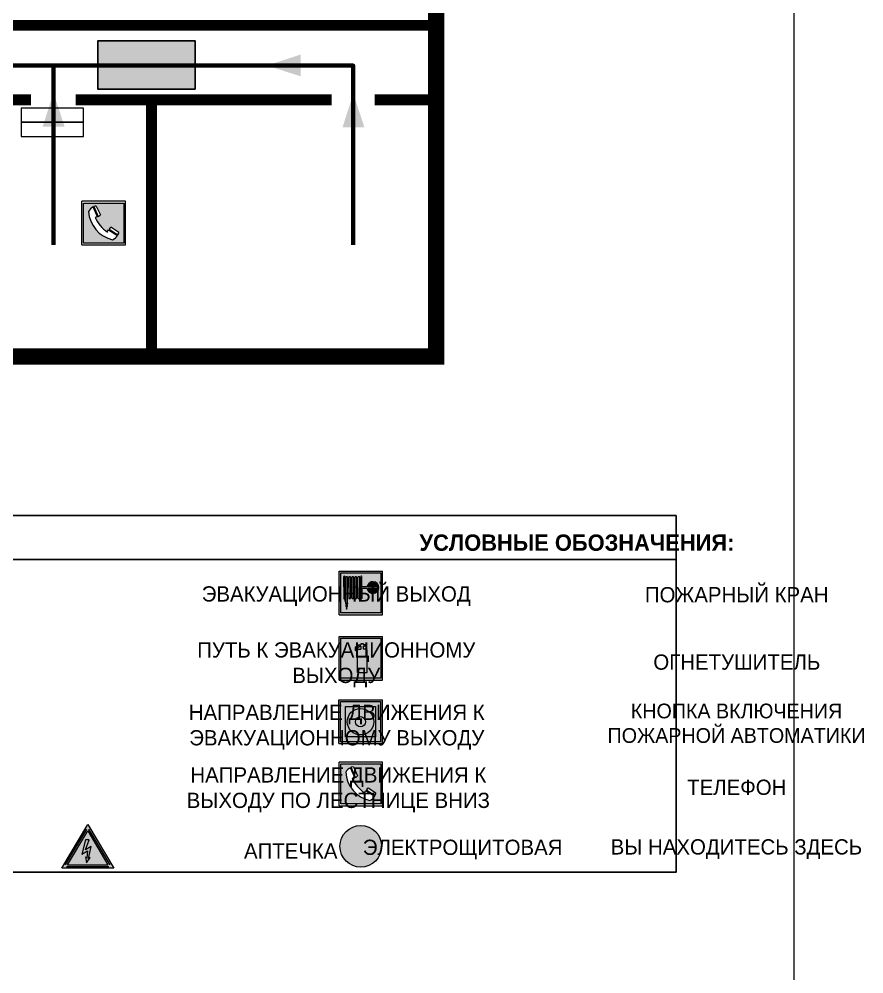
# Model space of a CAD drawing. Header units: millimetres. Extents: x 13810 to 67229, y 12374 to 21950.
# Drawn here: x 18359.5 to 18514.4, y 14157.5 to 14332.7 of the extents above; entities that cross this region are included whole.
import ezdxf

# ---------------------------------------------------------------- set-up
doc = ezdxf.new("R2010")
doc.units = ezdxf.units.MM
doc.layers.add('План_Штампы', color=7, linetype='Continuous')
doc.styles.add('обычный', font='arial.ttf')

# ---------------------------------------------------------------- blocks, each defined once
blk = doc.blocks.new('A$C3E6D3DDE')
at = {"lineweight": 5}
h = blk.add_hatch(color=40, dxfattribs=at)
h.paths.add_polyline_path([(24.1, 1.45), (16.46, -11.35), (31.74, -11.35)])
h.paths.add_polyline_path([(24.09, -0.46), (30.03, -10.41), (18.14, -10.41)], flags=16)
h.paths.add_polyline_path([(24.54, -3.08), (23.41, -6.02), (25.13, -5.01), (24.33, -8.5), (24.82, -8.27), (23.79, -9.86), (23.4, -8.04), (23.8, -8.43), (24.04, -6.29), (22.39, -7.25), (23.44, -3.08)], flags=0)
h = blk.add_hatch(color=256, dxfattribs=at)
h.paths.add_polyline_path([(24.37, 0.03, 0.567511), (23.82, 0.03), (17.59, -10.4, 0.582454), (17.86, -10.88), (30.32, -10.88, 0.582149), (30.6, -10.4)])
h.paths.add_polyline_path([(24.09, -0.46), (18.14, -10.41), (30.03, -10.41)], flags=16)
h.paths.add_polyline_path([(24.54, -3.08), (23.41, -6.02), (25.13, -5.01), (24.33, -8.5), (24.82, -8.27), (23.79, -9.86), (23.4, -8.04), (23.8, -8.43), (24.04, -6.29), (22.39, -7.25), (23.44, -3.08)], flags=0)
h = blk.add_hatch(color=40, dxfattribs=at)
h.paths.add_polyline_path([(24.09, -0.46), (18.14, -10.41), (30.03, -10.41)])
h.paths.add_polyline_path([(24.82, -8.27), (23.79, -9.86), (23.4, -8.04), (23.8, -8.43), (24.04, -6.29), (22.39, -7.25), (23.44, -3.08), (24.54, -3.08), (23.41, -6.02), (25.13, -5.01), (24.33, -8.5)], flags=16)
at = {"color": 40, "lineweight": 5}
for p, q in [((16.46, -11.35), (24.1, 1.45)), ((24.1, 1.45), (31.74, -11.35))]:
    blk.add_line(p, q, dxfattribs=at)
at = {"lineweight": 5}
for p, q in [((17.59, -10.4), (23.82, 0.03)), ((24.37, 0.03), (30.6, -10.4)), ((18.14, -10.41), (24.09, -0.46)), ((24.09, -0.46), (30.03, -10.41)), ((23.44, -3.08), (22.39, -7.25)), ((23.41, -6.02), (24.54, -3.08)), ((25.13, -5.01), (23.41, -6.02)), ((24.54, -3.08), (23.44, -3.08)), ((24.33, -8.5), (25.13, -5.01)), ((22.39, -7.25), (24.04, -6.29)), ((23.8, -8.43), (23.4, -8.04)), ((23.4, -8.04), (23.79, -9.86)), ((23.79, -9.86), (24.82, -8.27)), ((24.04, -6.29), (23.8, -8.43)), ((24.82, -8.27), (24.33, -8.5)), ((17.86, -10.88), (30.32, -10.88)), ((18.14, -10.41), (30.03, -10.41))]:
    blk.add_line(p, q, dxfattribs=at)
at = {"color": 50, "lineweight": 5}
blk.add_line((31.74, -11.35), (16.46, -11.35), dxfattribs=at)
blk = doc.blocks.new('A$C37112FD5')
at = {"true_color": 0xf5f5ff}
h = blk.add_hatch(color=7, dxfattribs=at)
h.dxf.hatch_style = 1
h.paths.add_polyline_path([(12.8, -7.4), (0, -7.4), (0, -20.2), (12.8, -20.2)])
h.paths.add_polyline_path([(12.29, -7.91), (12.29, -19.69), (0.51, -19.69), (0.51, -7.91)], flags=16)
h.paths.add_polyline_path([(4.98, -9.04, -0.42597), (5.17, -9.22), (5.17, -12.25), (5.17, -15.29, -0.432244), (4.98, -15.47), (4.83, -15.47, -0.42597), (4.64, -15.29), (4.64, -12.25), (4.64, -9.22, -0.432244), (4.83, -9.04)], flags=0)
h.paths.add_polyline_path([(4.28, -9.22), (4.28, -12.25), (4.28, -15.29, -0.432244), (4.09, -15.47), (3.94, -15.47, -0.42597), (3.75, -15.29), (3.75, -12.25), (3.75, -9.22, -0.432244), (3.94, -9.04), (4.09, -9.04, -0.42597)], flags=0)
h.paths.add_polyline_path([(5.72, -9.04), (5.87, -9.04, -0.42597), (6.06, -9.22), (6.06, -12.25), (6.06, -15.29, -0.432244), (5.87, -15.47), (5.72, -15.47, -0.42597), (5.53, -15.29), (5.53, -12.25), (5.53, -9.22, -0.432244)], flags=0)
h.paths.add_polyline_path([(6.42, -8.9), (6.5, -8.9, -0.42597), (6.69, -9.08), (6.69, -12.03), (8.21, -12.03, -15.824349), (8.21, -12.47), (6.69, -12.47), (6.69, -15.42, -0.432244), (6.5, -15.6), (6.42, -15.6)], flags=0)
h.paths.add_polyline_path([(3.39, -9.22), (3.39, -12.25), (3.39, -15.29, -0.432244), (3.2, -15.47), (3.05, -15.47, -0.42597), (2.85, -15.29), (2.85, -12.25), (2.85, -9.22, -0.432244), (3.05, -9.04), (3.2, -9.04, -0.42597)], flags=0)
h.paths.add_polyline_path([(2.5, -9.22), (2.5, -16.71), (1.96, -16.71), (1.96, -9.22, -0.432244), (2.15, -9.04), (2.31, -9.04, -0.42597)], flags=0)
h.paths.add_polyline_path([(1.61, -8.9), (1.61, -15.6), (1.57, -15.6, -0.42597), (1.37, -15.42), (1.37, -12.03), (1.37, -9.09, -0.432244), (1.57, -8.9)], flags=0)
h.paths.add_polyline_path([(9.76, -10.81), (9.76, -12.03), (8.49, -12.03, -0.336371)], flags=0)
h.paths.add_polyline_path([(8.49, -12.47), (9.76, -12.47), (9.76, -13.7, -0.336371)], flags=0)
h.paths.add_polyline_path([(10.11, -10.81, -0.336371), (11.38, -12.03), (10.11, -12.03)], flags=0)
h.paths.add_polyline_path([(10.11, -12.47), (11.38, -12.47, -0.336371), (10.11, -13.7)], flags=0)
h.paths.add_polyline_path([(2.5, -16.84), (2.5, -17.05), (1.97, -17.05), (1.97, -16.84)], flags=0)
h.paths.add_polyline_path([(2.5, -17.24, -0.033778), (2.24, -18.6, -0.033778), (1.97, -17.24)], flags=0)
h = blk.add_hatch(color=242)
h.dxf.hatch_style = 1
h.paths.add_polyline_path([(12.29, -7.91), (0.51, -7.91), (0.51, -19.69), (12.29, -19.69)])
h.paths.add_polyline_path([(6.42, -15.6), (6.42, -8.9), (6.5, -8.9, -0.42597), (6.69, -9.08), (6.69, -12.03), (8.21, -12.03, -15.824349), (8.21, -12.47), (6.69, -12.47), (6.69, -15.42, -0.432244), (6.5, -15.6)], flags=16)
h.paths.add_polyline_path([(5.87, -15.47), (5.72, -15.47, -0.42597), (5.53, -15.29), (5.53, -12.25), (5.53, -9.22, -0.432244), (5.72, -9.04), (5.87, -9.04, -0.42597), (6.06, -9.22), (6.06, -12.25), (6.06, -15.29, -0.432244)], flags=16)
h.paths.add_polyline_path([(4.98, -15.47), (4.83, -15.47, -0.42597), (4.64, -15.29), (4.64, -12.25), (4.64, -9.22, -0.432244), (4.83, -9.04), (4.98, -9.04, -0.42597), (5.17, -9.22), (5.17, -12.25), (5.17, -15.29, -0.432244)], flags=16)
h.paths.add_polyline_path([(4.09, -15.47), (3.94, -15.47, -0.42597), (3.75, -15.29), (3.75, -12.25), (3.75, -9.22, -0.432244), (3.94, -9.04), (4.09, -9.04, -0.42597), (4.28, -9.22), (4.28, -12.25), (4.28, -15.29, -0.432244)], flags=16)
h.paths.add_polyline_path([(3.2, -15.47), (3.05, -15.47, -0.42597), (2.85, -15.29), (2.85, -12.25), (2.85, -9.22, -0.432244), (3.05, -9.04), (3.2, -9.04, -0.42597), (3.39, -9.22), (3.39, -12.25), (3.39, -15.29, -0.432244)], flags=16)
h.paths.add_polyline_path([(2.5, -17.05), (1.97, -17.05), (1.97, -16.84), (2.5, -16.84)], flags=16)
h.paths.add_polyline_path([(2.5, -17.24, -0.033778), (2.24, -18.6, -0.033778), (1.97, -17.24)], flags=16)
h.paths.add_polyline_path([(2.5, -16.71), (1.96, -16.71), (1.96, -9.22, -0.432244), (2.15, -9.04), (2.31, -9.04, -0.42597), (2.5, -9.22)], flags=16)
h.paths.add_polyline_path([(1.61, -15.6), (1.57, -15.6, -0.42597), (1.37, -15.42), (1.37, -12.03), (1.37, -9.09, -0.432244), (1.57, -8.9), (1.61, -8.9)], flags=16)
h.paths.add_polyline_path([(8.49, -12.47), (9.76, -12.47), (9.76, -13.7, -0.336371)], flags=0)
h.paths.add_polyline_path([(10.11, -13.7), (10.11, -12.47), (11.38, -12.47, -0.336371)], flags=0)
h.paths.add_polyline_path([(8.49, -12.03, -0.336371), (9.76, -10.81), (9.76, -12.03)], flags=0)
h.paths.add_polyline_path([(10.11, -12.03), (10.11, -10.81, -0.336371), (11.38, -12.03)], flags=0)
h = blk.add_hatch(color=7, dxfattribs=at)
h.dxf.hatch_style = 1
h.paths.add_polyline_path([(1.61, -8.9), (1.57, -8.9, 0.432244), (1.37, -9.09), (1.37, -12.03), (1.37, -15.42, 0.42597), (1.57, -15.6), (1.61, -15.6)])
h.paths.add_polyline_path([(2.5, -9.22, 0.42597), (2.31, -9.04), (2.15, -9.04, 0.432244), (1.96, -9.22), (1.96, -16.71), (2.5, -16.71)])
h.paths.add_polyline_path([(2.5, -16.84), (1.97, -16.84), (1.97, -17.05), (2.5, -17.05)])
h.paths.add_polyline_path([(2.5, -17.24), (1.97, -17.24, 0.033778), (2.24, -18.6, 0.033778)])
h.paths.add_polyline_path([(3.39, -12.25), (3.39, -9.22, 0.42597), (3.2, -9.04), (3.05, -9.04, 0.432244), (2.85, -9.22), (2.85, -12.25), (2.85, -15.29, 0.42597), (3.05, -15.47), (3.2, -15.47, 0.432244), (3.39, -15.29)])
h.paths.add_polyline_path([(4.28, -12.25), (4.28, -9.22, 0.42597), (4.09, -9.04), (3.94, -9.04, 0.432244), (3.75, -9.22), (3.75, -12.25), (3.75, -15.29, 0.42597), (3.94, -15.47), (4.09, -15.47, 0.432244), (4.28, -15.29)])
h.paths.add_polyline_path([(5.17, -12.25), (5.17, -9.22, 0.42597), (4.98, -9.04), (4.83, -9.04, 0.432244), (4.64, -9.22), (4.64, -12.25), (4.64, -15.29, 0.42597), (4.83, -15.47), (4.98, -15.47, 0.432244), (5.17, -15.29)])
h.paths.add_polyline_path([(6.06, -12.25), (6.06, -9.22, 0.42597), (5.87, -9.04), (5.72, -9.04, 0.432244), (5.53, -9.22), (5.53, -12.25), (5.53, -15.29, 0.42597), (5.72, -15.47), (5.87, -15.47, 0.432244), (6.06, -15.29)])
h.paths.add_polyline_path([(6.69, -12.47), (8.21, -12.47, 15.824349), (8.21, -12.03), (6.69, -12.03), (6.69, -9.08, 0.42597), (6.5, -8.9), (6.42, -8.9), (6.42, -15.6), (6.5, -15.6, 0.432244), (6.69, -15.42)])
h.paths.add_polyline_path([(8.49, -12.47), (9.76, -12.47), (9.76, -13.7, -0.336371)], flags=16)
h.paths.add_polyline_path([(8.49, -12.03, -0.336371), (9.76, -10.81), (9.76, -12.03)], flags=16)
h.paths.add_polyline_path([(10.11, -12.47), (11.38, -12.47, -0.336371), (10.11, -13.7)], flags=16)
h.paths.add_polyline_path([(10.11, -12.03), (10.11, -10.81, -0.336371), (11.38, -12.03)], flags=16)
h = blk.add_hatch(color=242)
h.dxf.hatch_style = 1
h.paths.add_polyline_path([(9.76, -10.81, 0.336371), (8.49, -12.03), (9.76, -12.03)])
h.paths.add_polyline_path([(10.11, -10.81), (10.11, -12.03), (11.38, -12.03, 0.336371)])
h.paths.add_polyline_path([(11.38, -12.47), (10.11, -12.47), (10.11, -13.7, 0.336371)])
h.paths.add_polyline_path([(9.76, -12.47), (8.49, -12.47, 0.336371), (9.76, -13.7)])
at = {"color": 242, "lineweight": 5}
for p, q in [((0, -20.2), (0, -7.4)), ((0, -7.4), (12.8, -7.4)), ((12.8, -20.2), (12.8, -7.4)), ((1.37, -12.03), (1.37, -9.08)), ((1.57, -8.9), (1.61, -8.9)), ((1.61, -8.9), (1.61, -15.6)), ((1.96, -16.71), (1.96, -9.22)), ((2.15, -9.04), (2.31, -9.04)), ((2.5, -16.71), (2.5, -9.22)), ((2.85, -12.25), (2.85, -9.22)), ((3.05, -9.04), (3.2, -9.04)), ((3.39, -12.25), (3.39, -9.22)), ((3.75, -12.25), (3.75, -9.22)), ((3.94, -9.04), (4.09, -9.04)), ((4.28, -12.25), (4.28, -9.22)), ((4.64, -12.25), (4.64, -9.22)), ((4.83, -9.04), (4.98, -9.04)), ((5.17, -12.25), (5.17, -9.22)), ((5.53, -12.25), (5.53, -9.22)), ((5.72, -9.04), (5.87, -9.04)), ((6.06, -12.25), (6.06, -9.22)), ((6.42, -8.9), (6.42, -15.6)), ((6.5, -8.9), (6.42, -8.9)), ((6.69, -12.03), (6.69, -9.08)), ((9.76, -10.81), (9.76, -12.03)), ((10.11, -10.81), (10.11, -12.03)), ((1.37, -12.03), (1.37, -15.42)), ((2.85, -12.25), (2.85, -15.29)), ((3.39, -12.25), (3.39, -15.29)), ((3.75, -12.25), (3.75, -15.29)), ((4.28, -12.25), (4.28, -15.29)), ((4.64, -12.25), (4.64, -15.29)), ((5.17, -12.25), (5.17, -15.29)), ((5.53, -12.25), (5.53, -15.29)), ((6.06, -12.25), (6.06, -15.29)), ((8.21, -12.03), (6.69, -12.03)), ((8.21, -12.47), (6.69, -12.47)), ((6.69, -12.47), (6.69, -15.42)), ((9.76, -12.03), (8.49, -12.03)), ((9.76, -12.47), (8.49, -12.47)), ((9.76, -12.47), (9.76, -13.7)), ((11.38, -12.03), (10.11, -12.03)), ((11.38, -12.47), (10.11, -12.47)), ((10.11, -12.47), (10.11, -13.7)), ((1.57, -15.6), (1.61, -15.6)), ((1.96, -16.71), (2.5, -16.71)), ((3.05, -15.47), (3.2, -15.47)), ((3.94, -15.47), (4.09, -15.47)), ((4.83, -15.47), (4.98, -15.47)), ((5.72, -15.47), (5.87, -15.47)), ((6.42, -15.6), (6.5, -15.6)), ((1.97, -16.84), (2.5, -16.84)), ((1.97, -17.05), (1.97, -16.84)), ((2.5, -17.05), (1.97, -17.05)), ((1.97, -17.24), (2.5, -17.24)), ((2.5, -16.84), (2.5, -17.05)), ((0, -20.2), (12.8, -20.2))]:
    blk.add_line(p, q, dxfattribs=at)
blk.add_lwpolyline([(0.51, -7.91), (12.29, -7.91), (12.29, -19.69), (0.51, -19.69)], close=True, dxfattribs=at)
for centre, radius, start, end in [((1.56, -9.09), 0.182, 87.1027, 180.6071), ((2.15, -9.22), 0.182, 87.1027, 180.6071), ((2.32, -9.22), 0.182, 359.3929, 92.8973), ((3.04, -9.22), 0.182, 87.1027, 180.6071), ((3.21, -9.22), 0.182, 359.3929, 92.8973), ((3.93, -9.22), 0.182, 87.1027, 180.6071), ((4.1, -9.22), 0.182, 359.3929, 92.8973), ((4.82, -9.22), 0.182, 87.1027, 180.6071), ((4.99, -9.22), 0.182, 359.3929, 92.8973), ((5.71, -9.22), 0.182, 87.1027, 180.6071), ((5.88, -9.22), 0.182, 359.3929, 92.8973), ((6.51, -9.09), 0.182, 359.3929, 92.8973), ((9.93, -12.25), 1.74, 187.2319, 172.7681), ((9.93, -12.25), 1.46, 96.9927, 171.3585), ((9.93, -12.25), 1.46, 8.6415, 83.0073), ((9.93, -12.25), 1.46, 188.6415, 263.0073), ((9.93, -12.25), 1.46, 276.9927, 351.3585), ((1.56, -15.42), 0.182, 179.3929, 272.8973), ((3.04, -15.29), 0.182, 179.3929, 272.8973), ((3.21, -15.29), 0.182, 267.1027, 0.6071), ((3.93, -15.29), 0.182, 179.3929, 272.8973), ((4.1, -15.29), 0.182, 267.1027, 0.6071), ((4.82, -15.29), 0.182, 179.3929, 272.8973), ((4.99, -15.29), 0.182, 267.1027, 0.6071), ((5.71, -15.29), 0.182, 179.3929, 272.8973), ((5.88, -15.29), 0.182, 267.1027, 0.6071), ((6.51, -15.42), 0.182, 267.1027, 0.6071), ((12.17, -15.98), 10.27, 187.041, 194.7793), ((-7.7, -15.98), 10.27, 345.2207, 352.959)]:
    blk.add_arc(centre, radius, start, end, dxfattribs=at)
blk = doc.blocks.new('A$C7B8C2D5B')
at = {"lineweight": 0}
h = blk.add_hatch(color=5, dxfattribs=at)
h.dxf.hatch_style = 1
h.paths.add_polyline_path([(1.397, -3.024, 1), (-2.112, -3.024, 1)])
at = {"color": 5, "lineweight": 0}
blk.add_circle((-0.358, -3.024), 1.755, dxfattribs=at)
blk = doc.blocks.new('A$C456E1F9C')
at = {"lineweight": 5}
h = blk.add_hatch(color=242, dxfattribs=at)
h.paths.add_polyline_path([(0.51, -1.47), (0.51, -13.26), (12.29, -13.26), (12.29, -1.47)])
h.paths.add_polyline_path([(5.42, -4.95, -0.254479), (4.78, -5.4), (3.52, -2.53, -0.209735), (4.23, -2.4)], flags=16)
h.paths.add_polyline_path([(8.53, -8.6), (10.87, -10.17), (10.54, -10.76), (8.03, -9.13, -0.192251)], flags=16)
h.paths.add_polyline_path([(4.61, -5.49, 0.005518), (3.87, -5.72, 0.128647), (7.49, -10.01, 0.00809), (7.83, -9.33), (10.47, -10.97, -0.16736), (8.99, -12.25, -0.327862), (1.95, -3.95, -0.166952), (3.36, -2.62)], flags=16)
at = {"color": 242, "lineweight": 5}
for p, q in [((0, -13.77), (0, -0.97)), ((12.8, -0.97), (0, -0.97)), ((4.61, -5.49), (3.36, -2.62)), ((3.52, -2.53), (4.78, -5.4)), ((4.23, -2.4), (5.42, -4.95)), ((12.8, -13.77), (12.8, -0.97)), ((7.83, -9.33), (10.47, -10.97)), ((8.03, -9.13), (10.54, -10.76)), ((10.81, -10.12), (8.53, -8.6)), ((10.54, -10.76), (10.8, -10.3)), ((10.8, -10.3), (10.81, -10.12)), ((0, -13.77), (12.8, -13.77))]:
    blk.add_line(p, q, dxfattribs=at)
blk.add_lwpolyline([(0.51, -1.47), (12.29, -1.47), (12.29, -13.26), (0.51, -13.26)], close=True, dxfattribs=at)
for centre, radius, start, end in [((4.59, -5.34), 2.99, 114.2845, 152.1974), ((4.02, -3.27), 0.891, 76.3284, 123.7092), ((11.12, -3.31), 9.19, 183.9915, 256.6009), ((14.98, -39.1), 35.17, 107.1487, 108.4135), ((4.68, -4.59), 0.824, 276.9621, 334.0723), ((13.86, -0.94), 11.08, 205.5536, 234.8762), ((-13.31, 0.8), 23.44, 332.5487, 334.4027), ((8.94, -9.5), 0.989, 114.4092, 157.9388), ((7.87, -9.46), 3, 291.9291, 329.9329)]:
    blk.add_arc(centre, radius, start, end, dxfattribs=at)
blk = doc.blocks.new('A$C54414219')
at = {"true_color": 0xffffff}
h = blk.add_hatch(color=7, dxfattribs=at)
h.paths.add_polyline_path([(2.39, -9.45), (2.39, -18.3), (11.23, -18.3), (11.23, -9.45)], flags=0)
h.paths.add_polyline_path([(10.71, -13.87, -1), (2.92, -13.87, -1)], flags=0)
h.paths.add_polyline_path([(8.3, -13.87, -1), (5.33, -13.87, -1)], flags=0)
h.paths.add_polyline_path([(0.41, -7.47), (0.41, -20.27), (13.21, -20.27), (13.21, -7.47)])
h.paths.add_polyline_path([(0.92, -19.77), (12.71, -19.77), (12.71, -7.98), (0.92, -7.98)], flags=16)
h.paths.add_polyline_path([(11.23, -9.45), (11.23, -18.3), (2.39, -18.3), (2.39, -9.45)], flags=0)
at = {"lineweight": 5}
h = blk.add_hatch(color=242, dxfattribs=at)
h.paths.add_polyline_path([(12.71, -7.98), (0.92, -7.98), (0.92, -19.77), (12.71, -19.77)])
h.paths.add_polyline_path([(11.23, -18.3), (2.39, -18.3), (2.39, -9.45), (11.23, -9.45)], flags=16)
h.paths.add_polyline_path([(10.71, -13.87, -1), (2.92, -13.87, -1)], flags=0)
h.paths.add_polyline_path([(8.3, -13.87, -1), (5.33, -13.87, -1)], flags=0)
at = {"true_color": 0xffffff}
h = blk.add_hatch(color=7, dxfattribs=at)
h.paths.add_polyline_path([(2.39, -9.45), (2.39, -18.3), (11.23, -18.3), (11.23, -9.45)])
h.paths.add_polyline_path([(10.71, -13.87, -1), (2.92, -13.87, -1)], flags=16)
h.paths.add_polyline_path([(8.3, -13.87, -1), (5.33, -13.87, -1)], flags=0)
at = {"lineweight": 5}
h = blk.add_hatch(color=242, dxfattribs=at)
h.paths.add_polyline_path([(2.92, -13.87, 1), (10.71, -13.87, 1)])
h.paths.add_polyline_path([(8.3, -13.87, -1), (5.33, -13.87, -1)], flags=16)
at = {"color": 242, "lineweight": 5}
for p, q in [((0.41, -20.27), (0.41, -7.47)), ((0.41, -7.47), (13.21, -7.47)), ((0.41, -7.47), (13.21, -7.47)), ((13.21, -20.27), (13.21, -7.47)), ((0.41, -20.27), (13.21, -20.27))]:
    blk.add_line(p, q, dxfattribs=at)
for points in [[(0.92, -7.98), (12.71, -7.98), (12.71, -19.77), (0.92, -19.77)], [(2.39, -9.45), (11.23, -9.45), (11.23, -18.3), (2.39, -18.3)]]:
    blk.add_lwpolyline(points, close=True, dxfattribs=at)
for radius in [3.89, 1.49]:
    blk.add_circle((6.81, -13.87), radius, dxfattribs=at)
blk = doc.blocks.new('A$C3AD82952')
at = {"true_color": 0xf5f5ff}
h = blk.add_hatch(color=7, dxfattribs=at)
h.dxf.hatch_style = 1
h.paths.add_polyline_path([(8.21, 8.73, 0.414214), (7.89, 9.05), (7.22, 9.05), (7.22, 9.92), (7.59, 9.92, 1), (7.57, 10.36), (7.22, 10.36), (7.22, 10.6), (6.43, 10.6), (6.43, 10.36), (6.01, 10.36), (4.74, 9.59), (4.74, 8.69), (4.98, 8.73), (4.98, 9.26), (6.12, 9.91), (6.43, 9.91), (6.43, 9.05), (5.76, 9.05, 0.414214), (5.44, 8.73), (5.44, 2.2), (8.21, 2.2)], flags=0)
h.paths.add_polyline_path([(12.8, 12.8), (0, 12.8), (0, 0), (12.8, 0)])
h.paths.add_polyline_path([(0.51, 12.29), (12.29, 12.29), (12.29, 0.51), (0.51, 0.51)], flags=16)
h.paths.add_polyline_path([(4.74, 9.59), (6.01, 10.36), (6.43, 10.36), (6.43, 10.6), (7.22, 10.6), (7.22, 10.36), (7.59, 10.36, -0.94586), (7.59, 9.92), (7.22, 9.92), (7.22, 9.05), (7.89, 9.05, -0.414214), (8.21, 8.73), (8.21, 2.2), (5.44, 2.2), (5.44, 8.73, -0.414214), (5.76, 9.05), (6.43, 9.05), (6.43, 9.91), (6.12, 9.91), (4.98, 9.26), (4.98, 8.73), (4.74, 8.69)], flags=0)
h = blk.add_hatch(color=242)
h.dxf.hatch_style = 1
h.paths.add_polyline_path([(12.29, 12.29), (0.51, 12.29), (0.51, 0.51), (12.29, 0.51)])
h.paths.add_polyline_path([(4.74, 8.69), (4.74, 9.59), (6.01, 10.36), (6.43, 10.36), (6.43, 10.6), (7.22, 10.6), (7.22, 10.36), (7.59, 10.36, -0.94586), (7.59, 9.92), (7.22, 9.92), (7.22, 9.05), (7.89, 9.05, -0.414214), (8.21, 8.73), (8.21, 2.2), (5.44, 2.2), (5.44, 8.73, -0.414214), (5.76, 9.05), (6.43, 9.05), (6.43, 9.91), (6.12, 9.91), (4.98, 9.26), (4.98, 8.73)], flags=16)
h = blk.add_hatch(color=7, dxfattribs=at)
h.dxf.hatch_style = 1
h.paths.add_polyline_path([(8.21, 8.73, 0.414214), (7.89, 9.05), (7.22, 9.05), (7.22, 9.92), (7.59, 9.92, 1), (7.57, 10.36), (7.22, 10.36), (7.22, 10.6), (6.43, 10.6), (6.43, 10.36), (6.01, 10.36), (4.74, 9.59), (4.74, 8.69), (4.98, 8.73), (4.98, 9.26), (6.12, 9.91), (6.43, 9.91), (6.43, 9.05), (5.76, 9.05, 0.414214), (5.44, 8.73), (5.44, 2.2), (8.21, 2.2)])
at = {"color": 242, "lineweight": 5}
for p, q in [((0, 0), (0, 12.8)), ((0, 12.8), (12.8, 12.8)), ((12.8, 0), (12.8, 12.8)), ((6.01, 10.36), (4.74, 9.59)), ((4.74, 9.59), (4.74, 8.69)), ((4.74, 8.69), (4.98, 8.73)), ((4.98, 9.26), (6.12, 9.91)), ((4.98, 8.73), (4.98, 9.26)), ((5.44, 2.2), (5.44, 8.73)), ((5.76, 9.05), (6.43, 9.05)), ((6.01, 10.36), (6.43, 10.36)), ((6.12, 9.91), (6.43, 9.91)), ((7.22, 10.6), (6.43, 10.6)), ((6.43, 10.6), (6.43, 10.36)), ((6.43, 9.91), (6.43, 9.05)), ((7.22, 10.36), (7.22, 10.6)), ((7.59, 10.36), (7.22, 10.36)), ((7.22, 9.05), (7.22, 9.92)), ((7.59, 9.92), (7.22, 9.92)), ((7.89, 9.05), (7.22, 9.05)), ((8.21, 2.2), (8.21, 8.73)), ((0, 0), (12.8, 0)), ((5.44, 2.2), (8.21, 2.2))]:
    blk.add_line(p, q, dxfattribs=at)
blk.add_lwpolyline([(0.51, 12.29), (12.29, 12.29), (12.29, 0.51), (0.51, 0.51)], close=True, dxfattribs=at)
for centre, radius, start, end in [((5.76, 8.73), 0.32, 90, 180), ((7.58, 10.14), 0.223, 273.1875, 86.8125), ((7.89, 8.73), 0.32, 0, 90)]:
    blk.add_arc(centre, radius, start, end, dxfattribs=at)
blk = doc.blocks.new('A$C32E8229D')
at = {"true_color": 0xffffff}
blk.add_hatch(color=7, dxfattribs=at).paths.add_polyline_path([(0, 0), (0, -8), (16, -8), (16, 0)])
h = blk.add_hatch(color=126)
h.paths.add_polyline_path([(0.2, -0.2), (15.8, -0.2), (15.8, -7.8), (0.2, -7.8)])
h.paths.add_polyline_path([(13.49, -2.05), (12.08, -2.05), (11.37, -2.63, 0.162397), (11.29, -2.84), (11.29, -3.63), (10.35, -3.63), (10.35, -4.05), (11.68, -4.05), (11.68, -3.48), (12.26, -4.28), (11.29, -5.1), (11.29, -6.78), (11.85, -6.78), (11.85, -5.44), (12.8, -4.64), (12.8, -5.94), (14.46, -5.94), (14.46, -5.39), (13.45, -5.39), (13.45, -3.97), (12.46, -2.59), (13.15, -2.59), (13.69, -3.34), (14.18, -3)], flags=16)
h.paths.add_polyline_path([(10.74, -1.82, 1), (11.8, -1.82, 1)], flags=16)
h.paths.add_polyline_path([(9.39, -3.59), (5.99, -3.59), (6.56, -3.03), (5.91, -3.03), (5.1, -3.83), (5.91, -4.64), (6.56, -4.64), (5.99, -4.09), (9.39, -4.09)], flags=16)
h.paths.add_polyline_path([(4.29, -1.08), (1.72, -1.08), (1.72, -6.6), (4.29, -6.6)], flags=16)
at = {"color": 126}
blk.add_lwpolyline([(16, -8), (0, -8), (0, 0), (16, 0)], close=True, dxfattribs=at)

msp = doc.modelspace()

# ---------------------------------------------------------------- linework, layer by layer
at = {"color": 126, "lineweight": 0, "true_color": 0x008754}
msp.add_lwpolyline([(17901.58, 14545.12), (18501.58, 14545.12), (18501.58, 14150.12), (17901.58, 14150.12)], close=True, dxfattribs=at)
at = {"lineweight": 0, "const_width": 3}
msp.add_lwpolyline([(17978.81, 14451.18), (18435.96, 14451.18), (18435.96, 14270.79), (17978.81, 14270.79)], close=True, dxfattribs=at)
at = {"lineweight": 0, "const_width": 2}
for points in [[(18353.65, 14331.57), (18435.96, 14331.57)], [(18354.8, 14317.91), (18361.67, 14317.91)], [(18369.84, 14317.91), (18416.82, 14317.91)], [(18383.73, 14317.91), (18383.73, 14270.79)], [(18435.96, 14317.91), (18424.7, 14317.91)]]:
    msp.add_lwpolyline(points, dxfattribs=at)
at = {"color": 126, "lineweight": 100, "true_color": 0x008754}
for points in [[(18296.03, 14324.19), (18420.76, 14324.19), (18420.76, 14291.29)], [(18365.8, 14291.29), (18365.8, 14324.19)]]:
    msp.add_lwpolyline(points, dxfattribs=at)
at = {"lineweight": 0}
for points in [[(18359.84, 14313.8), (18371.25, 14313.8), (18371.25, 14316.4), (18359.84, 14316.4)], [(18359.84, 14311.2), (18371.25, 14311.2), (18371.25, 14313.8), (18359.84, 14313.8)]]:
    msp.add_lwpolyline(points, close=True, dxfattribs=at)
for points in [[(18336.2, 14233.58), (18479.96, 14233.58), (18479.96, 14241.63), (18336.2, 14241.63)], [(18336.2, 14233.58), (18479.96, 14233.58), (18479.96, 14176.18), (18336.2, 14176.18)]]:
    msp.add_lwpolyline(points, close=True)
at = {"layer": 'План_Штампы', "color": 126, "true_color": 0x008754}
for points in [[(18411.14, 14326.23), (18411.14, 14322.21), (18404.96, 14324.19)], [(18367.81, 14312.99), (18363.79, 14312.99), (18365.78, 14319.17)], [(18422.81, 14312.85), (18418.79, 14312.86), (18420.77, 14319.04)]]:
    msp.add_solid(points, dxfattribs=at)

# ---------------------------------------------------------------- block references
for name, p, xscale, yscale, zscale in [('A$C456E1F9C', (18370.98, 14299.89), 0.625, 0.625, 0.625), ('A$C37112FD5', (18418.15, 14236.07), 0.6249984004534781, 0.6249984004534781, 0.6249984004534781), ('A$C3AD82952', (18418.15, 14211.46), 0.625, 0.625, 0.625), ('A$C54414219', (18417.84, 14212.48), 0.625, 0.625, 0.625), ('A$C456E1F9C', (18418.15, 14197), 0.625, 0.625, 0.625), ('A$C3E6D3DDE', (18356.99, 14184.05), 0.625, 0.625, 0.625), ('A$C7B8C2D5B', (18422.92, 14187.54), 2.177419353276491, 2.177419353276491, 2.177419353276491)]:
    msp.add_blockref(name, p, dxfattribs=dict(xscale=xscale, yscale=yscale, zscale=zscale))
at = {"layer": 'План_Штампы', "color": 126, "true_color": 0x008754, "xscale": 1.113761976465601, "yscale": 1.113761976465601, "zscale": 1.113761976465601, "rotation": 359.9978653237144}
msp.add_blockref('A$C32E8229D', (18373.92, 14328.75), dxfattribs=at)

# ---------------------------------------------------------------- texts
at = {"lineweight": 0, "attachment_point": 5, "style": 'обычный'}
for s, insert, char_height, width in [('{\\fProxima Nova Rg|b1|i0|c204|p2;УСЛОВНЫЕ ОБОЗНАЧЕНИЯ:\\H1.1997x; }', (18461.78, 14236.64), 3, 175.1736), ('\\pi-8.4,l8.4,t8.4;{\\fProxima Nova Rg|b0|i0|c204|p2;ЭВАКУАЦИОННЫЙ ВЫХОД\\H1.6404x; }', (18417.63, 14226.85), 2.8, 126.6484), ('\\pi-8.4,l8.4,t8.4;{\\fProxima Nova Rg|b0|i0|c204|p2;ПОЖАРНЫЙ КРАН\\H1.6404x; }', (18491.09, 14227.09), 2.8, 126.6484), ('\\pi-8.4,l8.4,t8.4;{\\fProxima Nova Rg|b0|i0|c204|p2;ПУТЬ К ЭВАКУАЦИОННОМУ \\PВЫХОДУ }', (18417.64, 14214.24), 2.8, 126.6484), ('\\pi-8.4,l8.4,t8.4;{\\fProxima Nova Rg|b0|i0|c204|p2;ОГНЕТУШИТЕЛЬ\\H1.1997x; }', (18491.11, 14214.73), 2.8, 126.6484), ('\\pi-8.4,l8.4,t8.4;{\\fProxima Nova Rg|b0|i0|c204|p2;НАПРАВЛЕНИЕ ДВИЖЕНИЯ К \\PЭВАКУАЦИОННОМУ ВЫХОДУ}', (18417.73, 14202.79), 2.8, 126.6484), ('\\pi-8.1,l8.1,t8.1;{\\fProxima Nova Rg|b0|i0|c204|p2;КНОПКА ВКЛЮЧЕНИЯ\\PПОЖАРНОЙ АВТОМАТИКИ}', (18491.06, 14203.51), 2.7, 126.6484), ('\\pi-8.4,l8.4,t8.4;{\\fProxima Nova Rg|b0|i0|c204|p2;НАПРАВЛЕНИЕ ДВИЖЕНИЯ К \\PВЫХОДУ ПО ЛЕСТНИЦЕ ВНИЗ}', (18418.02, 14191.31), 2.8, 126.6484), ('\\pi-8.4,l8.4,t8.4;{\\fProxima Nova Rg|b0|i0|c204|p2;ТЕЛЕФОН\\H1.1997x; }', (18491.1, 14191.76), 2.8, 126.6484), ('\\pi-8.4,l8.4,t8.4;{\\fProxima Nova Rg|b0|i0|c204|p2;ЭЛЕКТРОЩИТОВАЯ\\H1.1997x; }', (18440.82, 14180.36), 2.8, 126.6484), ('\\pi-8.4,l8.4,t8.4;{\\fProxima Nova Rg|b0|i0|c204|p2;ВЫ НАХОДИТЕСЬ ЗДЕСЬ\\H1.1997x; }', (18491.04, 14180.44), 2.8, 126.6484), ('\\pi-8.4,l8.4,t8.4;{\\fProxima Nova Rg|b0|i0|c204|p2;АПТЕЧКА\\H1.1667x; }', (18409.29, 14180.09), 2.8, 126.6484)]:
    msp.add_mtext(s, dxfattribs=dict(at, insert=insert, char_height=char_height, width=width))

doc.saveas('drawing.dxf')
